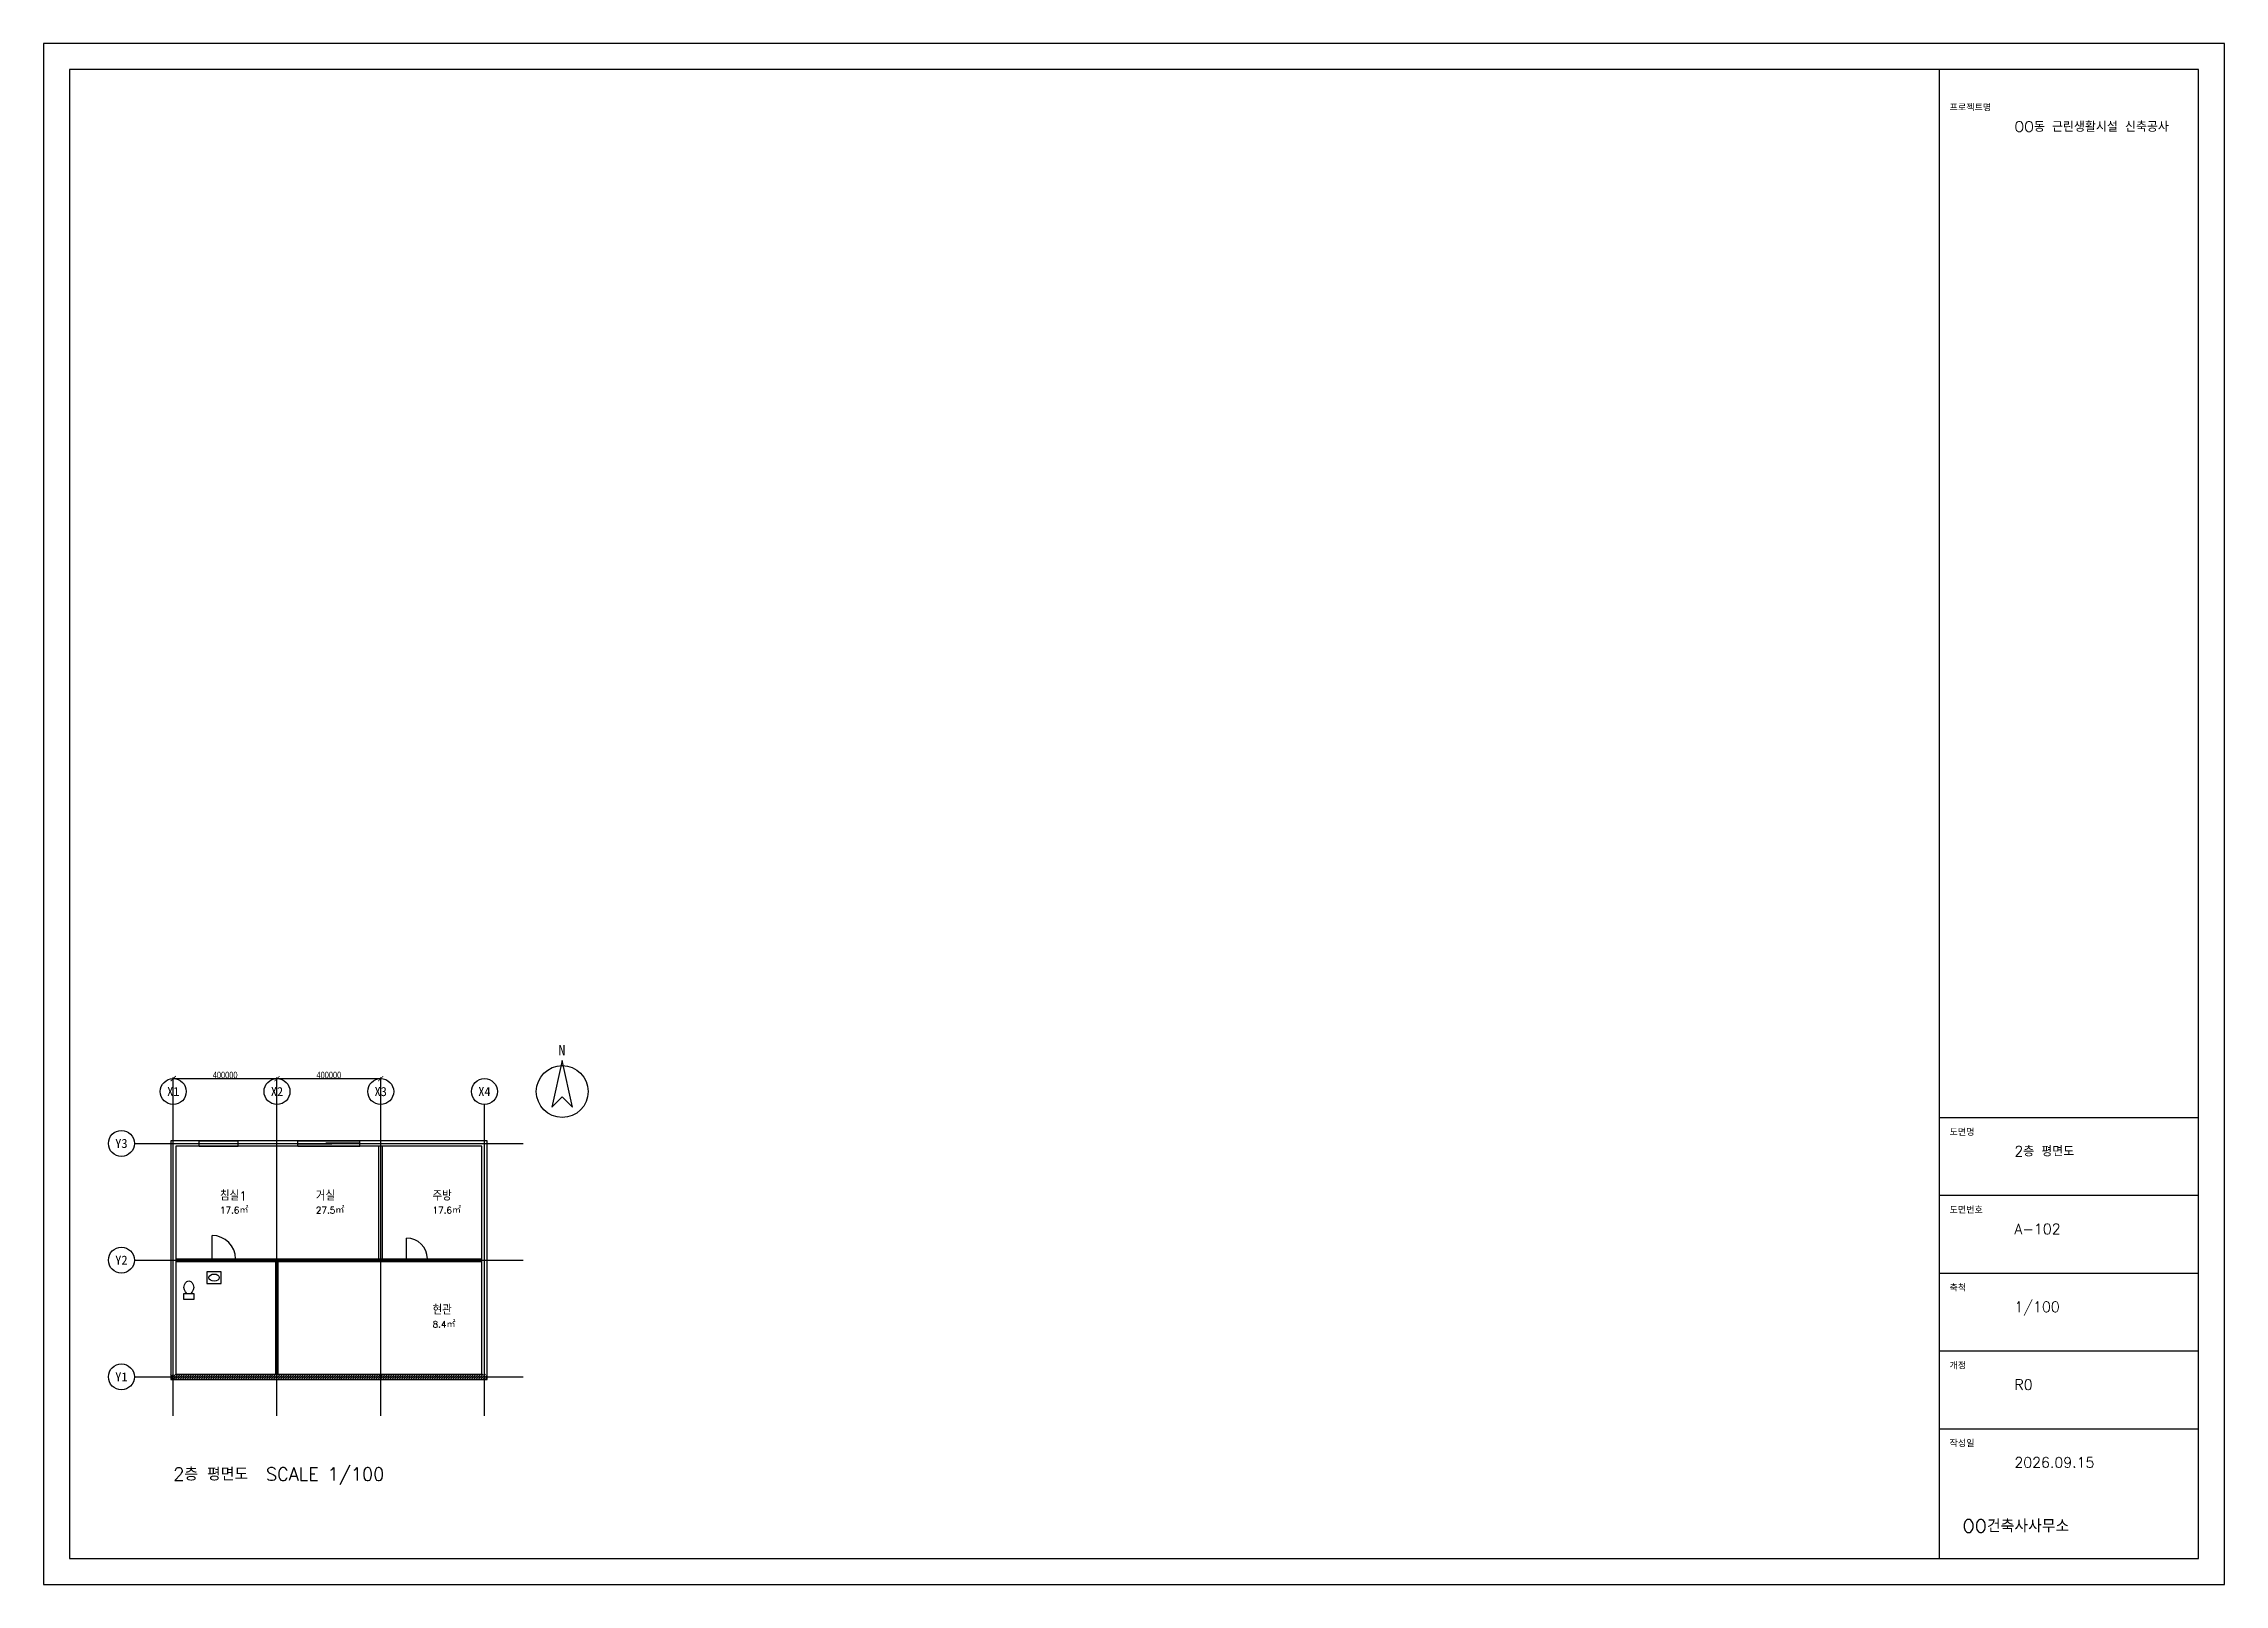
# Model space of a CAD drawing. Header units: millimetres. Extents: x -5000 to 79100, y -8000 to 51400.
import ezdxf
from ezdxf.enums import TextEntityAlignment as Align

# ---------------------------------------------------------------- set-up
doc = ezdxf.new("R2010")
doc.units = ezdxf.units.MM
doc.linetypes.add('CENTER', pattern=[5.08, 3.175, -0.635, 0.635, -0.635])
for name, color, linetype in [('A-ANNO-NOTE', 7, 'Continuous'), ('A-ANNO-SYMB', 7, 'Continuous'), ('A-AREA-IDEN', 7, 'Continuous'), ('A-DIMS', 7, 'Continuous'), ('A-DOOR', 3, 'Continuous'), ('A-GLAZ', 4, 'Continuous'), ('A-GRID', 1, 'CENTER'), ('A-GRID-IDEN', 1, 'Continuous'), ('A-WALL', 2, 'Continuous'), ('A-WALL-PATT', 252, 'Continuous'), ('WALL-CON', 8, 'Continuous'), ('도곽', 7, 'Continuous'), ('문', 3, 'Continuous'), ('벽체', 2, 'Continuous'), ('위생기구', 6, 'Continuous'), ('창호', 4, 'Continuous')]:
    doc.layers.add(name, color=color, linetype=linetype)
doc.styles.add('KOR', font='romans.shx', dxfattribs={"width": 0.8, "bigfont": 'whgtxt.shx'})
doc.styles.add('OpenSansCondensed-Light', font='OpenSansCondensed-Light.ttf')
doc.dimstyles.new('EZDXF', dxfattribs={"dimtxt": 0.25, "dimasz": 0.175, "dimexe": 0.375, "dimexo": 0.125, "dimgap": 0.1, "dimtad": 1, "dimlfac": 100, "dimzin": 12, "dimdsep": 46, "dimtxsty": 'OpenSansCondensed-Light', "dimblk": 'ARCHTICK', "dimcen": 2.5, "dimazin": 3, "dimtfac": 0.5, "dimtmove": 2, "dimatfit": 3})

# ---------------------------------------------------------------- blocks, each defined once
blk = doc.blocks.new('GRID_BUBBLE')
blk.add_circle((0, 0), 5)
blk = doc.blocks.new('D1')
blk.add_line((0, 0), (0, 900))
at = {"linetype": 'BYBLOCK'}
blk.add_line((0, 0), (900, 0), dxfattribs=at)
blk.add_arc((0, 0), 900, 0, 90)
at = {"flags": 1}
for tag, p in [('W', (0, -450)), ('규격', (0, -300)), ('DOOR_NO', (0, -150)), ('H', (0, -600))]:
    blk.add_attdef(tag, p, '', height=100, dxfattribs=at)
blk = doc.blocks.new('문-편개')
blk.add_line((0, 0), (0, 800))
at = {"linetype": 'BYBLOCK'}
blk.add_line((0, 0), (800, 0), dxfattribs=at)
blk.add_arc((0, 0), 800, 0, 90)
at = {"flags": 1}
for tag, p in [('W', (0, -450)), ('규격', (0, -300)), ('DOOR_NO', (0, -150)), ('H', (0, -600))]:
    blk.add_attdef(tag, p, '', height=100, dxfattribs=at)
blk = doc.blocks.new('W1')
for p, q in [((0, 200), (1500, 200)), ((0, 0), (0, 200)), ((0, 100), (1500, 100)), ((0, 0), (1500, 0)), ((1500, 0), (1500, 200))]:
    blk.add_line(p, q)
at = {"flags": 1}
for tag, p in [('WIN_NO', (0, -150)), ('W', (0, -450)), ('규격', (0, -300)), ('H', (0, -600))]:
    blk.add_attdef(tag, p, '', height=100, dxfattribs=at)
blk = doc.blocks.new('창-미서기')
for p, q in [((0, 200), (2400, 200)), ((0, 0), (0, 200)), ((0, 80), (1320, 80)), ((0, 0), (2400, 0)), ((1080, 120), (2400, 120)), ((2400, 0), (2400, 200))]:
    blk.add_line(p, q)
at = {"flags": 1}
for tag, p in [('WIN_NO', (0, -150)), ('W', (0, -450)), ('규격', (0, -300)), ('H', (0, -600))]:
    blk.add_attdef(tag, p, '', height=100, dxfattribs=at)
blk = doc.blocks.new('변기')
blk.add_lwpolyline([(0, 0), (400, 0), (400, 200), (0, 200)], close=True)
blk.add_ellipse((200, 450), major_axis=(0, 250), ratio=0.75)
blk = doc.blocks.new('세면대')
blk.add_lwpolyline([(0, 0), (550, 0), (550, 450), (0, 450)], close=True)
blk.add_ellipse((275, 225), major_axis=(200, 0), ratio=0.7)
blk = doc.blocks.new('_ARCHTICK')
at = {"color": 0, "linetype": 'BYBLOCK', "const_width": 0.15}
blk.add_lwpolyline([(-0.5, -0.5), (0.5, 0.5)], dxfattribs=at)
blk = doc.blocks.new('방위표')
blk.add_lwpolyline([(0, 12), (-4, -6), (0, -2), (4, -6)], close=True)
blk.add_circle((0, 0), 10)
blk.add_text('N', height=4).set_placement((-1.5, 14))
blk = doc.blocks.new('TITLE_A1')
for p, q in [((731, 180), (831, 180)), ((731, 150), (831, 150)), ((731, 120), (831, 120)), ((731, 90), (831, 90)), ((731, 60), (831, 60))]:
    blk.add_line(p, q)
for points in [[(0, 0), (841, 0), (841, 594), (0, 594)], [(10, 10), (831, 10), (831, 584), (10, 584)], [(731, 10), (831, 10), (831, 584), (731, 584)]]:
    blk.add_lwpolyline(points, close=True)
at = {"style": 'KOR'}
for s, height, p in [('프로젝트명', 2.5, (735, 568)), ('도면명', 2.5, (735, 173)), ('도면번호', 2.5, (735, 143)), ('축척', 2.5, (735, 113)), ('개정', 2.5, (735, 83)), ('작성일', 2.5, (735, 53)), ('OO건축사사무소', 5, (740, 20))]:
    blk.add_text(s, height=height, dxfattribs=at).set_placement(p)
for tag, p in [('프로젝트명', (760, 560)), ('도면명', (760, 165)), ('도면번호', (760, 135)), ('축척', (760, 105)), ('개정', (760, 75)), ('작성일', (760, 45))]:
    blk.add_attdef(tag, p, '', height=4, dxfattribs=at)

msp = doc.modelspace()

# ---------------------------------------------------------------- hatches: boundary and pattern name
at = {"layer": 'A-WALL-PATT'}
h = msp.add_hatch(dxfattribs=at)
h.set_pattern_fill('ANSI31', scale=20)
h.paths.add_polyline_path([(-100, -100), (12100, -100), (12100, 100), (-100, 100)])

# ---------------------------------------------------------------- linework, layer by layer
at = {"layer": 'A-GRID'}
for p, q in [((0, -1500), (0, 10500)), ((4000, -1500), (4000, 10500)), ((8000, -1500), (8000, 10500)), ((12000, -1500), (12000, 10500)), ((-1500, 9000), (13500, 9000)), ((-1500, 4500), (13500, 4500)), ((-1500, 0), (13500, 0))]:
    msp.add_line(p, q, dxfattribs=at)
at = {"layer": 'A-WALL'}
for points in [[(-100, -100), (12100, -100), (12100, 9100), (-100, 9100)], [(100, 100), (11900, 100), (11900, 8900), (100, 8900)]]:
    msp.add_lwpolyline(points, close=True, dxfattribs=at)
at = {"layer": 'WALL-CON'}
for p, q in [((7925, 4500), (7925, 8900)), ((8075, 4500), (8075, 8900))]:
    msp.add_line(p, q, dxfattribs=at)
at = {"layer": '벽체'}
for p, q in [((100, 4550), (11900, 4550)), ((100, 4450), (11900, 4450)), ((3950, 100), (3950, 4500)), ((4050, 100), (4050, 4500))]:
    msp.add_line(p, q, dxfattribs=at)

# ---------------------------------------------------------------- block references
at = {"layer": 'A-ANNO-SYMB', "xscale": 100, "yscale": 100}
msp.add_blockref('방위표', (15000, 11000), dxfattribs=at)
at = {"layer": 'A-DOOR'}
msp.add_blockref('D1', (1500, 4550), dxfattribs=at)
at = {"layer": 'A-GLAZ'}
msp.add_blockref('W1', (1000, 8900), dxfattribs=at)
at = {"layer": 'A-GRID-IDEN'}
ref = msp.add_blockref('GRID_BUBBLE', (0, 11000), dxfattribs=dict(at, xscale=100, yscale=100))
ref.add_attrib('GRID_NO', 'X1', dxfattribs={"layer": '0', "height": 350}).set_placement((0, 11000), align=Align.MIDDLE_CENTER)
ref = msp.add_blockref('GRID_BUBBLE', (4000, 11000), dxfattribs=dict(at, xscale=100, yscale=100))
ref.add_attrib('GRID_NO', 'X2', dxfattribs={"layer": '0', "height": 350}).set_placement((4000, 11000), align=Align.MIDDLE_CENTER)
ref = msp.add_blockref('GRID_BUBBLE', (8000, 11000), dxfattribs=dict(at, xscale=100, yscale=100))
ref.add_attrib('GRID_NO', 'X3', dxfattribs={"layer": '0', "height": 350}).set_placement((8000, 11000), align=Align.MIDDLE_CENTER)
ref = msp.add_blockref('GRID_BUBBLE', (12000, 11000), dxfattribs=dict(at, xscale=100, yscale=100))
ref.add_attrib('GRID_NO', 'X4', dxfattribs={"layer": '0', "height": 350}).set_placement((12000, 11000), align=Align.MIDDLE_CENTER)
ref = msp.add_blockref('GRID_BUBBLE', (-2000, 9000), dxfattribs=dict(at, xscale=100, yscale=100))
ref.add_attrib('GRID_NO', 'Y3', dxfattribs={"layer": '0', "height": 350}).set_placement((-2000, 9000), align=Align.MIDDLE_CENTER)
ref = msp.add_blockref('GRID_BUBBLE', (-2000, 4500), dxfattribs=dict(at, xscale=100, yscale=100))
ref.add_attrib('GRID_NO', 'Y2', dxfattribs={"layer": '0', "height": 350}).set_placement((-2000, 4500), align=Align.MIDDLE_CENTER)
ref = msp.add_blockref('GRID_BUBBLE', (-2000, 0), dxfattribs=dict(at, xscale=100, yscale=100))
ref.add_attrib('GRID_NO', 'Y1', dxfattribs={"layer": '0', "height": 350}).set_placement((-2000, 0), align=Align.MIDDLE_CENTER)
at = {"layer": '도곽', "xscale": 100, "yscale": 100}
msp.add_blockref('TITLE_A1', (-5000, -8000), dxfattribs=at).add_auto_attribs({'프로젝트명': 'OO동 근린생활시설 신축공사', '도면명': '2층 평면도', '도면번호': 'A-102', '축척': '1/100', '개정': 'R0', '작성일': '2026.09.15'})
at = {"layer": '문'}
msp.add_blockref('문-편개', (9000, 4550), dxfattribs=at)
at = {"layer": '위생기구'}
for name, p in [('변기', (400, 3000)), ('세면대', (1300, 3600))]:
    msp.add_blockref(name, p, dxfattribs=at)
at = {"layer": '창호'}
msp.add_blockref('창-미서기', (4800, 8900), dxfattribs=at)

# ---------------------------------------------------------------- texts
at = {"layer": 'A-ANNO-NOTE', "style": 'KOR'}
msp.add_text('2층 평면도  SCALE 1/100', height=500, dxfattribs=at).set_placement((0, -4000))
at = {"layer": 'A-AREA-IDEN', "style": 'KOR'}
for s, height, p in [('침실1', 350, (1800, 6800)), ('거실', 350, (5500, 6800)), ('주방', 350, (10000, 6800)), ('17.6㎡', 250, (1800, 6300)), ('27.5㎡', 250, (5500, 6300)), ('17.6㎡', 250, (10000, 6300)), ('현관', 350, (10000, 2400)), ('8.4㎡', 250, (10000, 1900))]:
    msp.add_text(s, height=height, dxfattribs=at).set_placement(p)

# ---------------------------------------------------------------- dimensions: what is measured, and where the dimension line sits
at = {"layer": 'A-DIMS'}
for base, p1, p2 in [((0, 11500), (0, 9000), (4000, 9000)), ((4000, 11500), (4000, 9000), (8000, 9000))]:
    msp.add_linear_dim(base=base, p1=p1, p2=p2, dimstyle='EZDXF', override={"dimscale": 100, "dimtxt": 2.5, "dimasz": 2, "dimblk": 'ARCHTICK'}, dxfattribs=at).render()

doc.saveas('drawing.dxf')
